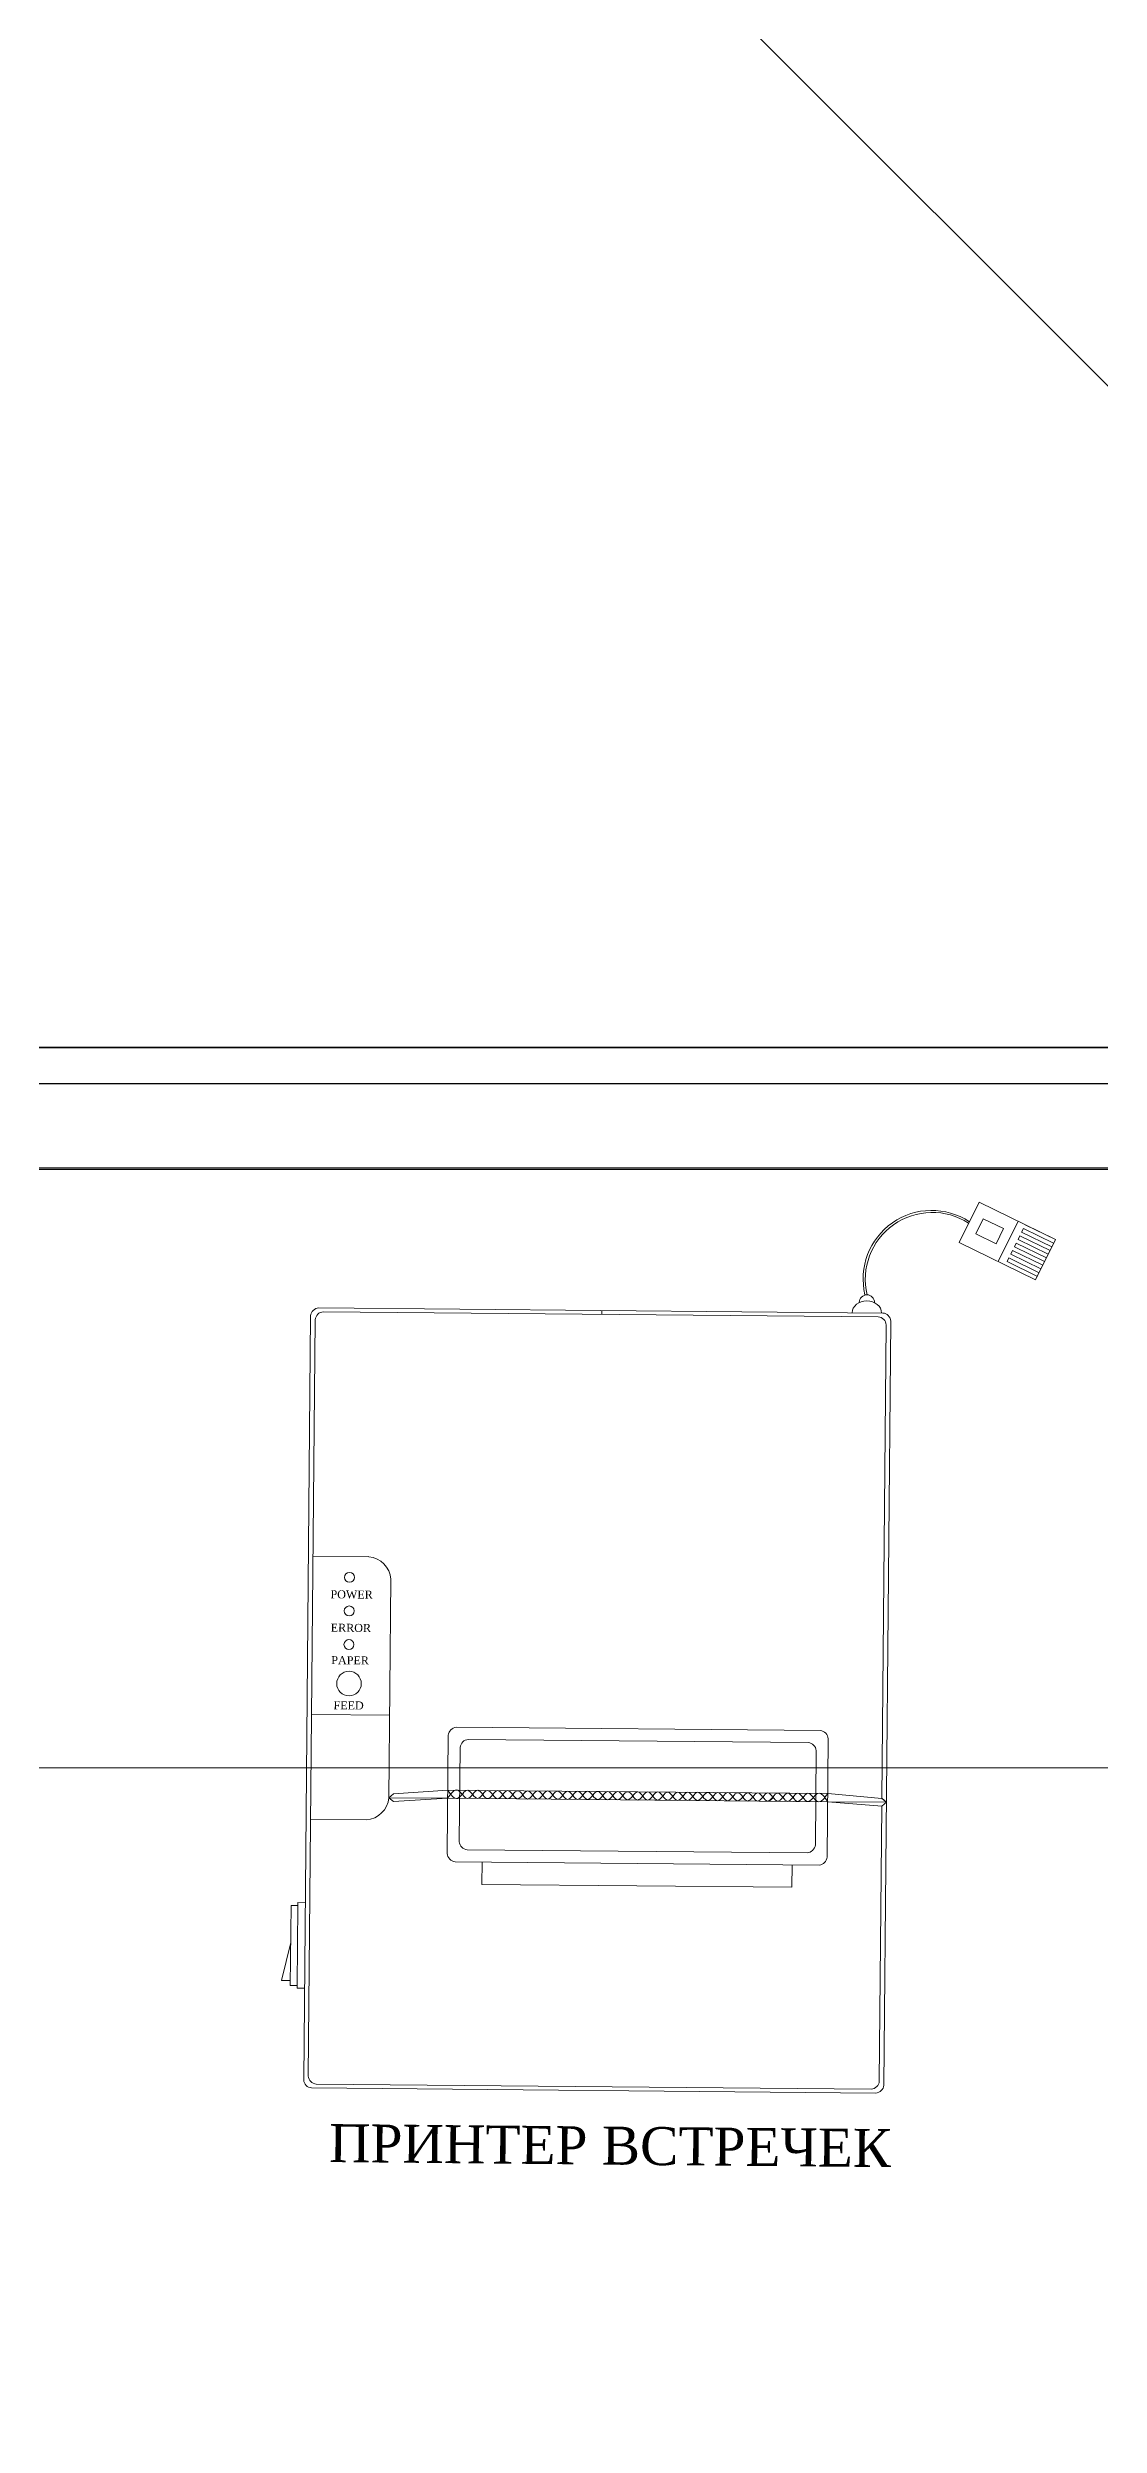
# Model space of a CAD drawing. Header units: millimetres. Extents: x -34838 to 729576, y -214038 to 121482.
# Drawn here: x 605044 to 605307, y -42399 to -41805 of the extents above; entities that cross this region are included whole.
import ezdxf
from ezdxf.enums import TextEntityAlignment as Align

# ---------------------------------------------------------------- set-up
doc = ezdxf.new("R2010")
doc.units = ezdxf.units.MM
doc.header["$MEASUREMENT"] = 0
doc.linetypes.add('Штрихпунктирная', pattern=[1340.555525, 705.555534, -352.777767, 0, -282.222223])
for name, color, linetype in [('_ ГП _СПОРУДИ.3Д', 7, 'Continuous'), ('OBORUD-Plosk', 1, 'Continuous'), ('OBORUD-Testi', 2, 'Continuous'), ('А _ ОСІ КООРДИНАЦІЙНІ.3D', 7, 'Continuous'), ('АБ _ 0 _ СТІНИ _ ЗОВНІШНІ .3D', 7, 'Continuous')]:
    doc.layers.add(name, color=color, linetype=linetype)
for name, color, linetype, lineweight in [('_ ГП _СПОРУДИ.3Д_Ном._пера__1', 7, 'Continuous', 13), ('А _ ОСІ КООРДИНАЦІЙНІ.3D_Ном._пера__105', 7, 'Continuous', 13), ('А _ ОСІ КООРДИНАЦІЙНІ.3D_Ном._пера__25', 7, 'Continuous', 0), ('АБ _ 0 _ СТІНИ _ ЗОВНІШНІ .3D_Ном._пера__27', 7, 'Continuous', 35), ('Облікове обладнання', 52, 'Continuous', 5)]:
    doc.layers.add(name, color=color, linetype=linetype, lineweight=lineweight)
doc.layers.add('_ ГП _СПОРУДИ.3Д_Ном._пера__253', color=7, linetype='Continuous', lineweight=13, true_color=0xdadada)
doc.styles.add('ROMANS', font='romans', dxfattribs={"height": 12})
doc.styles.add('Артишок размер', font='Times New Roman.ttf')
doc.styles.add('СГЕНЕРИР_СТИЛЬ_1', font='Arial.ttf')

# ---------------------------------------------------------------- blocks, each defined once
blk = doc.blocks.new('Перекрытие_2_4', base_point=(-3124.95, 12148.15))
at = {"layer": '_ ГП _СПОРУДИ.3Д_Ном._пера__253', "linetype": 'Continuous', "lineweight": 13, "true_color": 0xdadada}
h = blk.add_hatch(dxfattribs=at)
h.set_pattern_fill('Г___ТРОТУАРИ_М500_0004', color=254, style=0, pattern_type=2)
h.set_pattern_definition([(45, (-275, 12150), (-848.528, 848.528), []), (315, (-275, 12150), (848.528, 848.528), [])])
h.paths.add_polyline_path([(-3124.95, 12148.15), (-3124.95, 10007.92), (-2650.03, 9430), (-2650.03, 9150), (-75, 9150.01), (-75, 12150), (70931.98, 12150), (96193.28, 12150), (96202.75, 17087.6), (94983.02, 22021.57), (80175.59, 15996.42), (78929.98, 17527.94), (76339.21, 16080), (47497.42, 16080), (47497.42, 16180), (42497.42, 16180), (42497.42, 16080), (32905, 16080), (30405, 16080), (-1128.97, 16080.09), (-3124.92, 16080.1), (-3124.92, 12148.23)])
at = {"layer": '_ ГП _СПОРУДИ.3Д_Ном._пера__1', "color": 7, "linetype": 'Continuous', "lineweight": 13, "flags": 128}
blk.add_lwpolyline([(-3124.95, 12148.15), (-3124.95, 10007.92), (-2650.03, 9430), (-2650.03, 9150), (-75, 9150.01), (-75, 12150), (70931.98, 12150), (96193.28, 12150), (96202.75, 17087.6), (94983.02, 22021.57), (80175.59, 15996.42), (78929.98, 17527.94), (76339.21, 16080), (47497.42, 16080), (47497.42, 16180), (42497.42, 16180), (42497.42, 16080), (32905, 16080), (30405, 16080), (-1128.97, 16080.09), (-3124.92, 16080.1), (-3124.92, 12148.23)], close=True, dxfattribs=at)
blk = doc.blocks.new('Стена_38_4', base_point=(96269.96, 12160))
at = {"layer": 'АБ _ 0 _ СТІНИ _ ЗОВНІШНІ .3D', "linetype": 'Continuous', "lineweight": 0, "true_color": 0x000000}
h = blk.add_hatch(dxfattribs=at)
h.set_pattern_fill('М___ЦЕГЛА_ОБЛИЧКУВАЛЬНА__3E', color=18, style=0, pattern_type=2)
h.set_pattern_definition([(45, (0, 0), (-707.107, 707.107), []), (45, (-141.4, 141.4), (-707.107, 707.107), [])])
h.paths.add_polyline_path([(78160, 12180), (80183.7, 12180), (80183.7, 12430), (78160, 12430)])
at = {"layer": 'АБ _ 0 _ СТІНИ _ ЗОВНІШНІ .3D_Ном._пера__27', "color": 7, "linetype": 'Continuous', "lineweight": 35}
blk.add_line((78180, 12180), (80183.7, 12180), dxfattribs=at)
blk = doc.blocks.new('Стандартный Маркер Сетки_2')
at = {"layer": 'А _ ОСІ КООРДИНАЦІЙНІ.3D_Ном._пера__105', "color": 7, "linetype": 'Штрихпунктирная', "lineweight": 13}
blk.add_line((500, 0), (99754.182117, 0), dxfattribs=at)
at = {"layer": 'А _ ОСІ КООРДИНАЦІЙНІ.3D_Ном._пера__25', "color": 7, "lineweight": 0, "style": 'СГЕНЕРИР_СТИЛЬ_1'}
blk.add_attdef('AC_MarkerText_1', text='', height=700, dxfattribs=at).set_placement((-1000, 40.005), align=Align.MIDDLE_CENTER)
blk = doc.blocks.new('Артишок принтер встречек')
for p, q in [((94.04, 27.96), (89.16, 17.81)), ((95.14, 23.79), (93.32, 20.01)), ((113.22, 18.75), (94.04, 27.96)), ((100.18, 21.37), (95.14, 23.79)), ((93.32, 20.01), (98.37, 17.58)), ((98.37, 17.58), (100.18, 21.37)), ((98.95, 13.11), (103.83, 23.26)), ((103.86, 18.7), (104.3, 19.62)), ((111.44, 15.06), (103.86, 18.7)), ((111.89, 15.98), (104.3, 19.62)), ((104.75, 20.55), (105.19, 21.47)), ((112.33, 16.9), (104.75, 20.55)), ((112.77, 17.83), (105.19, 21.47)), ((113.22, 18.75), (105.63, 22.39)), ((113.22, 18.75), (108.34, 8.6)), ((89.16, 17.81), (108.34, 8.6)), ((108.34, 8.6), (100.76, 12.24)), ((101.2, 13.16), (101.64, 14.08)), ((108.78, 9.52), (101.2, 13.16)), ((109.23, 10.44), (101.64, 14.08)), ((102.09, 15.01), (102.53, 15.93)), ((109.67, 11.37), (102.09, 15.01)), ((110.11, 12.29), (102.53, 15.93)), ((102.97, 16.85), (103.42, 17.78)), ((110.56, 13.21), (102.97, 16.85)), ((111, 14.13), (103.42, 17.78)), ((-70.74, 0), (70.26, 0)), ((-70.74, 0), (70.26, 0)), ((0, -0.97), (0, 0)), ((-72.74, -193), (-72.74, -2)), ((-71.6, -2.97), (-71.6, -192.03)), ((-69.6, -0.97), (69.11, -0.97)), ((71.11, -2.97), (71.11, -121.33)), ((72.26, -2), (72.26, -193)), ((-57.68, -62.07), (-71.6, -62.07)), ((-52.08, -67.67), (-52.08, -122.29)), ((-71.6, -101.67), (-52.08, -101.67)), ((-37.41, -136.13), (-37.41, -106.53)), ((-35.41, -104.53), (55.59, -104.53)), ((57.59, -136.13), (57.59, -106.53)), ((-34.41, -109.53), (-34.41, -133.13)), ((-32.41, -107.53), (52.59, -107.53)), ((54.59, -109.53), (54.59, -133.13)), ((-52.08, -122.29), (-50.93, -121.33)), ((-37.41, -122.29), (-52.08, -122.29)), ((-52.08, -122.29), (-50.93, -123.26)), ((-50.93, -121.33), (-37.41, -120.23)), ((-50.93, -123.26), (-37.41, -122.29)), ((-37.41, -120.23), (57.59, -120.23)), ((57.59, -122.29), (-37.41, -122.29)), ((44, -121.39), (42.92, -122.29)), ((71.11, -121.33), (57.59, -120.23)), ((57.59, -122.29), (72.26, -122.29)), ((71.11, -123.26), (57.59, -122.29)), ((72.26, -122.29), (71.11, -121.33)), ((72.26, -122.29), (71.11, -123.26)), ((71.11, -192.03), (71.11, -123.26)), ((71.18, -121.39), (72.26, -122.29)), ((-71.6, -127.89), (-57.68, -127.89)), ((-32.41, -135.13), (52.59, -135.13)), ((-35.41, -138.13), (10.09, -138.13)), ((-28.64, -143.73), (-28.64, -138.13)), ((10.09, -138.13), (55.59, -138.13)), ((48.82, -143.73), (48.82, -138.13)), ((-28.64, -143.73), (10.09, -143.73)), ((10.09, -143.73), (48.82, -143.73)), ((-76.3, -169.42), (-76.3, -149.42)), ((-76.3, -149.42), (-74.6, -149.42)), ((-74.6, -149.42), (-74.6, -148.72)), ((-74.6, -148.72), (-72.74, -148.72)), ((-74.6, -149.42), (-74.6, -169.42)), ((-78.5, -168.21), (-76.3, -158.71)), ((-76.3, -168.21), (-78.5, -168.21)), ((-74.6, -169.42), (-76.3, -169.42)), ((-74.6, -169.42), (-74.6, -170.12)), ((-74.6, -170.12), (-72.74, -170.12)), ((70.26, -195), (-70.74, -195)), ((-69.6, -194.03), (69.11, -194.03))]:
    blk.add_line(p, q)
for centre, radius in [((-62.44, -67.29), 1.24), ((-62.43, -75.68), 1.24), ((-62.42, -84.08), 1.24), ((-62.32, -93.84), 3.07)]:
    blk.add_circle(centre, radius)
for centre, radius, start, end in [((82.37, 8.63), 17.13, 57.16178, 193.90835), ((82.5, 8.53), 16.72, 57.53758, 193.90347), ((-70.57, -2.17), 2.18, 94.5752, 175.4248), ((-69.42, -3.14), 2.18, 94.5752, 175.4248), ((68.94, -3.14), 2.18, 4.5752, 85.4248), ((70.08, -2.17), 2.18, 4.5752, 85.4248), ((-58.25, -68.24), 6.19, 5.24459, 84.75541), ((-35.15, -106.8), 2.28, 96.69788, 173.30212), ((55.32, -106.8), 2.28, 6.69788, 83.30212), ((-32.13, -109.81), 2.3, 96.62601, 172.95443), ((52.31, -109.81), 2.3, 7.04557, 83.37399), ((-58.25, -121.73), 6.19, 275.24459, 354.75541), ((-35.15, -135.87), 2.28, 186.69788, 263.30212), ((-32.13, -132.85), 2.3, 187.04557, 263.37399), ((52.31, -132.85), 2.3, 276.62601, 352.95443), ((55.32, -135.87), 2.28, 276.69788, 353.30212), ((-70.57, -192.83), 2.18, 184.5752, 265.4248), ((-69.42, -191.86), 2.18, 184.5752, 265.4248), ((68.94, -191.86), 2.18, 274.5752, 355.4248), ((70.08, -192.83), 2.18, 274.5752, 355.4248)]:
    blk.add_arc(centre, radius, start, end)
for centre, major_axis, ratio, start_param, end_param in [((66.24, 0), (-3.67, 0), 0.815771, 3.141593, 6.283185), ((66.24, 2.58), (0, 1.94), 0.980128, -1.570796, 1.570796)]:
    blk.add_ellipse(centre, major_axis=major_axis, ratio=ratio, start_param=start_param, end_param=end_param)
for points in [[(-37.41, -122.29), (-34.91, -120.23), (-32.41, -122.29), (-29.91, -120.23), (-27.41, -122.29), (-24.91, -120.23), (-22.41, -122.29), (-19.91, -120.23), (-17.41, -122.29), (-14.91, -120.23), (-12.41, -122.29), (-9.91, -120.23), (-7.41, -122.29), (-4.91, -120.23), (-2.41, -122.29), (0.09, -120.23), (2.59, -122.29), (5.09, -120.23), (7.59, -122.29), (10.09, -120.23), (12.59, -122.29), (15.09, -120.23), (17.59, -122.29), (20.09, -120.23), (22.59, -122.29), (25.09, -120.23), (27.59, -122.29), (30.09, -120.23), (32.59, -122.29), (35.09, -120.23), (37.59, -122.29), (40.09, -120.23), (42.59, -122.29), (45.09, -120.23), (47.59, -122.29), (50.09, -120.23), (52.59, -122.29), (55.09, -120.23), (57.59, -122.29)], [(-37.41, -120.23), (-34.91, -122.29), (-32.41, -120.23), (-29.91, -122.29), (-27.41, -120.23), (-24.91, -122.29), (-22.41, -120.23), (-19.91, -122.29), (-17.41, -120.23), (-14.91, -122.29), (-12.41, -120.23), (-9.91, -122.29), (-7.41, -120.23), (-4.91, -122.29), (-2.41, -120.23), (0.09, -122.29), (2.59, -120.23), (5.09, -122.29), (7.59, -120.23), (10.09, -122.29), (12.59, -120.23), (15.09, -122.29), (17.59, -120.23), (20.09, -122.29), (22.59, -120.23), (25.09, -122.29), (27.59, -120.23), (30.09, -122.29), (32.59, -120.23), (35.09, -122.29), (37.59, -120.23), (40.09, -122.29), (42.59, -120.23), (45.09, -122.29), (47.59, -120.23), (50.09, -122.29), (52.59, -120.23), (55.09, -122.29), (57.59, -120.23)]]:
    blk.add_spline(points, degree=3)
at = {"style": 'Артишок размер'}
for s, height, p in [('POWER', 2, (-67.15, -72.56)), ('ERROR', 2, (-67.01, -80.9)), ('PAPER', 2, (-66.8, -89.02)), ('FEED', 2, (-66.15, -100.29)), ('ПРИНТЕР ВСТРЕЧЕК', 9.5, (-66.26, -213.49))]:
    blk.add_text(s, height=height, dxfattribs=at).set_placement(p)
blk = doc.blocks.new('T16A')
at = {"layer": 'OBORUD-Plosk'}
for p, q in [((160, 0), (0, 0)), ((160, -2.5), (0, -2.5))]:
    blk.add_line(p, q, dxfattribs=at)
at = {"layer": 'OBORUD-Testi', "style": 'ROMANS'}
for tag, p, flags in [('MOD', (0, 33.5), 9), ('AREA', (0, 14.071), 1)]:
    blk.add_attdef(tag, p, '', height=12, dxfattribs=dict(at, flags=flags))
blk.add_attdef('POS', text='', height=12, dxfattribs=at).set_placement((16, -85), align=Align.MIDDLE)

msp = doc.modelspace()

# ---------------------------------------------------------------- block references
at = {"layer": '_ ГП _СПОРУДИ.3Д', "color": 7, "linetype": 'Continuous', "lineweight": 13}
msp.add_blockref('Перекрытие_2_4', (523055.01, -42086.36), dxfattribs=at)
at = {"layer": 'OBORUD-Plosk', "color": 5, "xscale": 10, "yscale": 8.570999999999913, "zscale": 10}
msp.add_blockref('T16A', (604372.5, -42063.53), dxfattribs=at)
at = {"layer": 'А _ ОСІ КООРДИНАЦІЙНІ.3D', "color": 7, "linetype": 'Continuous', "lineweight": 60, "zscale": 1000}
msp.add_blockref('Стандартный Маркер Сетки_2', (521179.96, -42234.5), dxfattribs=at)
at = {"layer": 'АБ _ 0 _ СТІНИ _ ЗОВНІШНІ .3D', "color": 7, "lineweight": 20}
msp.add_blockref('Стена_38_4', (622449.92, -42074.5), dxfattribs=at)
at = {"layer": 'Облікове обладнання', "rotation": 359.478797864081}
msp.add_blockref('Артишок принтер встречек', (605182.39, -42120.2), dxfattribs=at)

doc.saveas('drawing.dxf')
